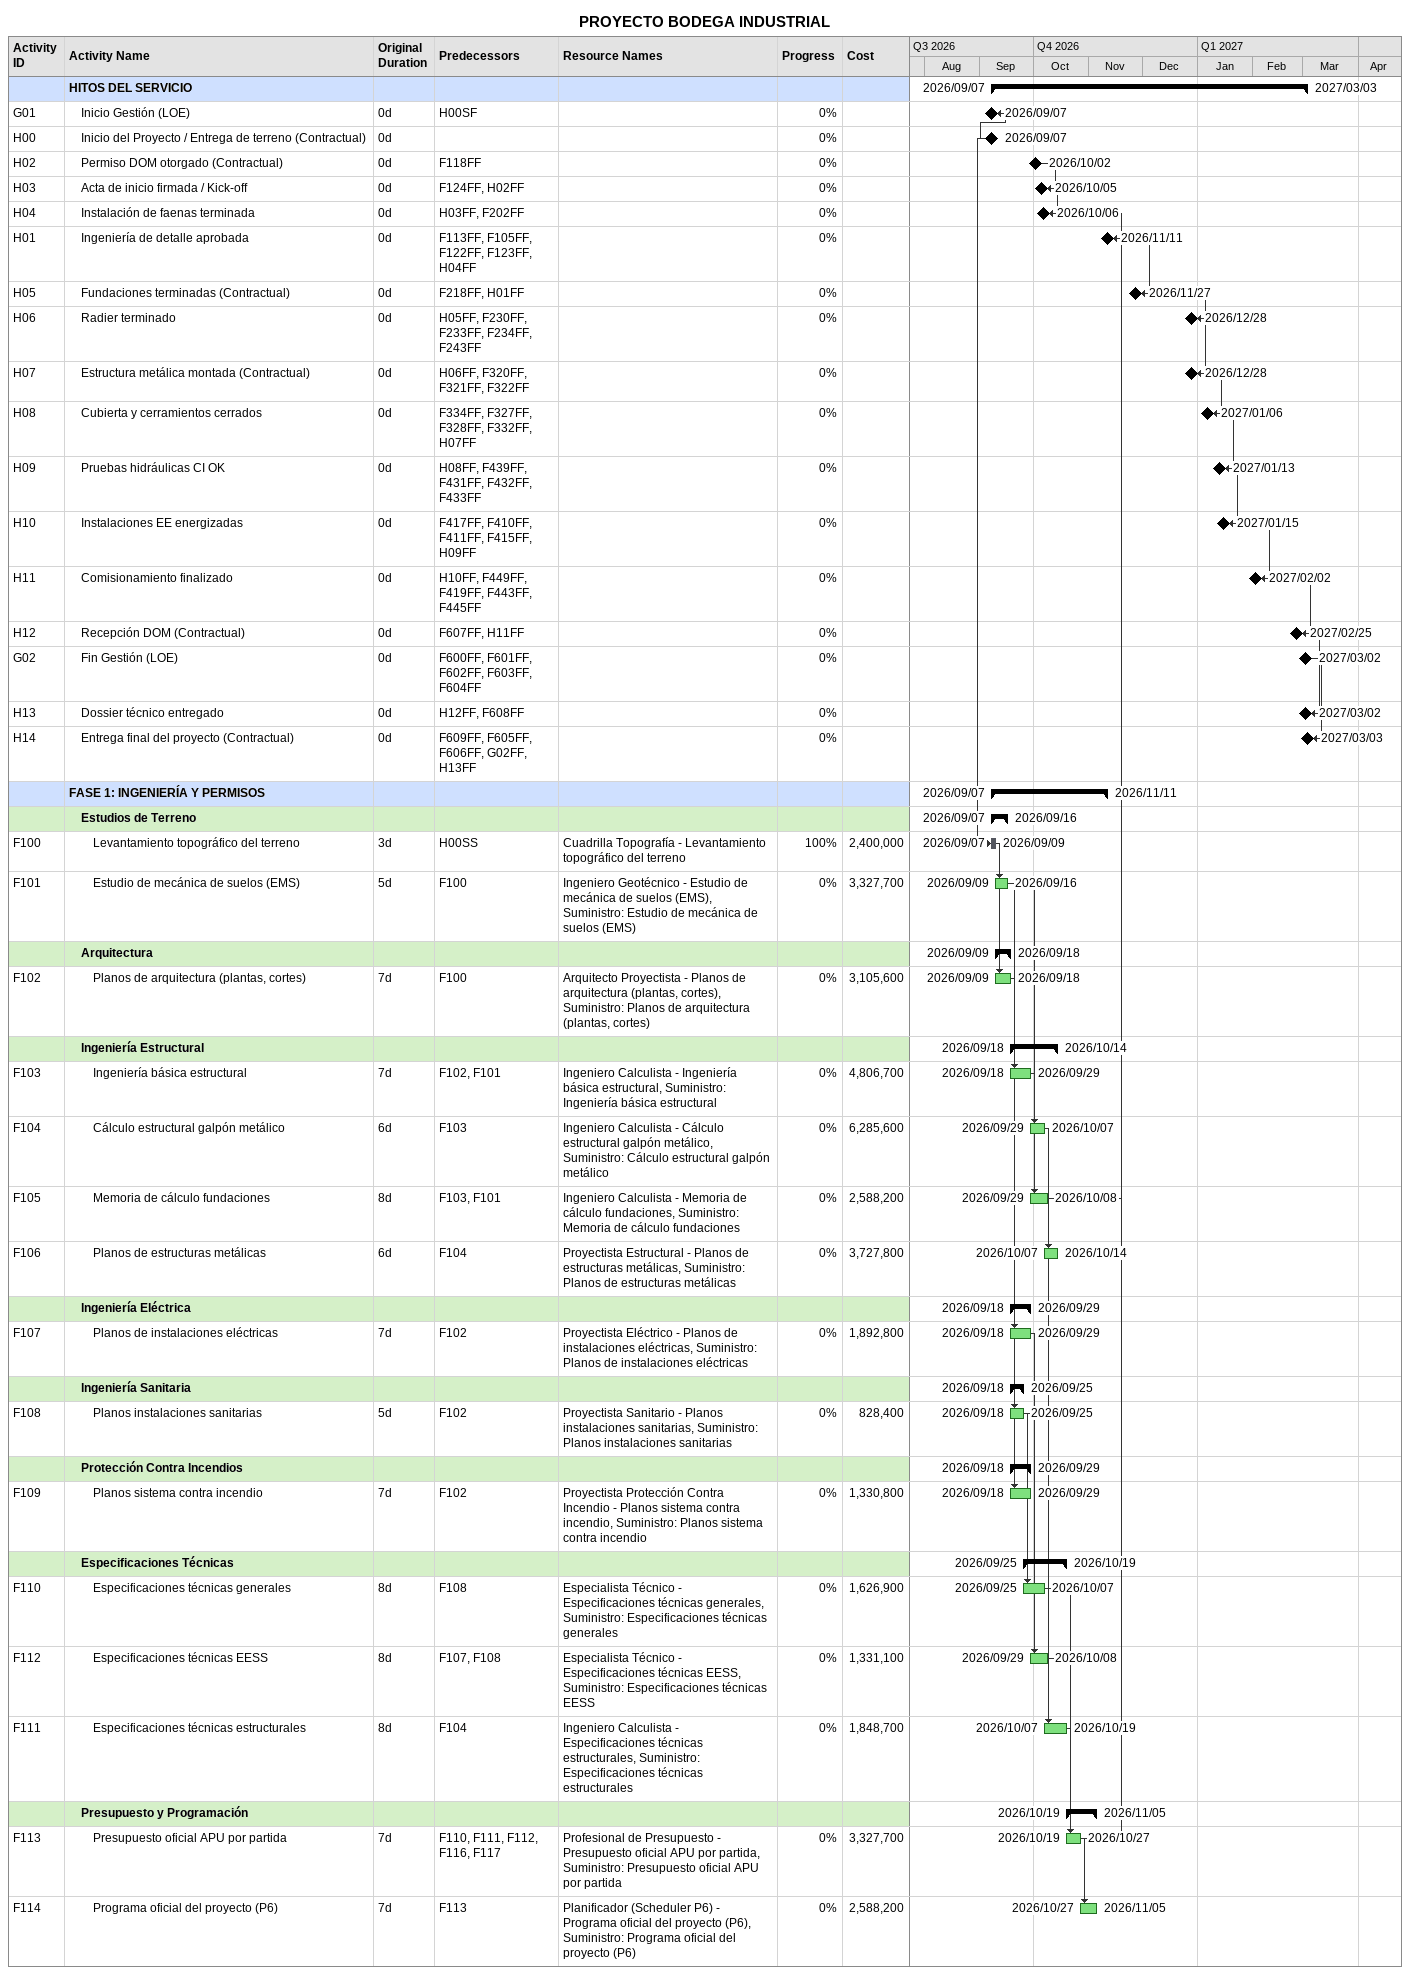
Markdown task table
PROYECTO BODEGA INDUSTRIAL

| ID | Level | Task | Original duration | Start | Finish | Predecessors | Resources | % complete | Cost |
|---|---|---|---|---|---|---|---|---|---|
|  | 1 | **HITOS DEL SERVICIO** |  | 2026-09-07 | 2027-03-03 |  |  |  |  |
| G01 | 2 | Inicio Gestión (LOE) | 0d | 2026-09-07 | 2026-09-07 | H00SF |  | 0 |  |
| H00 | 2 | Inicio del Proyecto / Entrega de terreno (Contractual) | 0d | 2026-09-07 | 2026-09-07 |  |  | 0 |  |
| H02 | 2 | Permiso DOM otorgado (Contractual) | 0d | 2026-10-02 | 2026-10-02 | F118FF |  | 0 |  |
| H03 | 2 | Acta de inicio firmada / Kick-off | 0d | 2026-10-05 | 2026-10-05 | F124FF, H02FF |  | 0 |  |
| H04 | 2 | Instalación de faenas terminada | 0d | 2026-10-06 | 2026-10-06 | H03FF, F202FF |  | 0 |  |
| H01 | 2 | Ingeniería de detalle aprobada | 0d | 2026-11-11 | 2026-11-11 | F113FF, F105FF, F122FF, F123FF, H04FF |  | 0 |  |
| H05 | 2 | Fundaciones terminadas (Contractual) | 0d | 2026-11-27 | 2026-11-27 | F218FF, H01FF |  | 0 |  |
| H06 | 2 | Radier terminado | 0d | 2026-12-28 | 2026-12-28 | H05FF, F230FF, F233FF, F234FF, F243FF |  | 0 |  |
| H07 | 2 | Estructura metálica montada (Contractual) | 0d | 2026-12-28 | 2026-12-28 | H06FF, F320FF, F321FF, F322FF |  | 0 |  |
| H08 | 2 | Cubierta y cerramientos cerrados | 0d | 2027-01-06 | 2027-01-06 | F334FF, F327FF, F328FF, F332FF, H07FF |  | 0 |  |
| H09 | 2 | Pruebas hidráulicas CI OK | 0d | 2027-01-13 | 2027-01-13 | H08FF, F439FF, F431FF, F432FF, F433FF |  | 0 |  |
| H10 | 2 | Instalaciones EE energizadas | 0d | 2027-01-15 | 2027-01-15 | F417FF, F410FF, F411FF, F415FF, H09FF |  | 0 |  |
| H11 | 2 | Comisionamiento finalizado | 0d | 2027-02-02 | 2027-02-02 | H10FF, F449FF, F419FF, F443FF, F445FF |  | 0 |  |
| H12 | 2 | Recepción DOM (Contractual) | 0d | 2027-02-25 | 2027-02-25 | F607FF, H11FF |  | 0 |  |
| G02 | 2 | Fin Gestión (LOE) | 0d | 2027-03-02 | 2027-03-02 | F600FF, F601FF, F602FF, F603FF, F604FF |  | 0 |  |
| H13 | 2 | Dossier técnico entregado | 0d | 2027-03-02 | 2027-03-02 | H12FF, F608FF |  | 0 |  |
| H14 | 2 | Entrega final del proyecto (Contractual) | 0d | 2027-03-03 | 2027-03-03 | F609FF, F605FF, F606FF, G02FF, H13FF |  | 0 |  |
|  | 1 | **FASE 1: INGENIERÍA Y PERMISOS** |  | 2026-09-07 | 2026-11-11 |  |  |  |  |
|  | 2 | **Estudios de Terreno** |  | 2026-09-07 | 2026-09-16 |  |  |  |  |
| F100 | 3 | Levantamiento topográfico del terreno | 3d | 2026-09-07 | 2026-09-09 | H00SS | Cuadrilla Topografía - Levantamiento topográfico del terreno | 100 | 2400000 |
| F101 | 3 | Estudio de mecánica de suelos (EMS) | 5d | 2026-09-09 | 2026-09-16 | F100 | Ingeniero Geotécnico - Estudio de mecánica de suelos (EMS), Suministro: Estudio de mecánica de suelos (EMS) | 0 | 3327700 |
|  | 2 | **Arquitectura** |  | 2026-09-09 | 2026-09-18 |  |  |  |  |
| F102 | 3 | Planos de arquitectura (plantas, cortes) | 7d | 2026-09-09 | 2026-09-18 | F100 | Arquitecto Proyectista - Planos de arquitectura (plantas, cortes), Suministro: Planos de arquitectura (plantas, cortes) | 0 | 3105600 |
|  | 2 | **Ingeniería Estructural** |  | 2026-09-18 | 2026-10-14 |  |  |  |  |
| F103 | 3 | Ingeniería básica estructural | 7d | 2026-09-18 | 2026-09-29 | F102, F101 | Ingeniero Calculista - Ingeniería básica estructural, Suministro: Ingeniería básica estructural | 0 | 4806700 |
| F104 | 3 | Cálculo estructural galpón metálico | 6d | 2026-09-29 | 2026-10-07 | F103 | Ingeniero Calculista - Cálculo estructural galpón metálico, Suministro: Cálculo estructural galpón metálico | 0 | 6285600 |
| F105 | 3 | Memoria de cálculo fundaciones | 8d | 2026-09-29 | 2026-10-08 | F103, F101 | Ingeniero Calculista - Memoria de cálculo fundaciones, Suministro: Memoria de cálculo fundaciones | 0 | 2588200 |
| F106 | 3 | Planos de estructuras metálicas | 6d | 2026-10-07 | 2026-10-14 | F104 | Proyectista Estructural - Planos de estructuras metálicas, Suministro: Planos de estructuras metálicas | 0 | 3727800 |
|  | 2 | **Ingeniería Eléctrica** |  | 2026-09-18 | 2026-09-29 |  |  |  |  |
| F107 | 3 | Planos de instalaciones eléctricas | 7d | 2026-09-18 | 2026-09-29 | F102 | Proyectista Eléctrico - Planos de instalaciones eléctricas, Suministro: Planos de instalaciones eléctricas | 0 | 1892800 |
|  | 2 | **Ingeniería Sanitaria** |  | 2026-09-18 | 2026-09-25 |  |  |  |  |
| F108 | 3 | Planos instalaciones sanitarias | 5d | 2026-09-18 | 2026-09-25 | F102 | Proyectista Sanitario - Planos instalaciones sanitarias, Suministro: Planos instalaciones sanitarias | 0 | 828400 |
|  | 2 | **Protección Contra Incendios** |  | 2026-09-18 | 2026-09-29 |  |  |  |  |
| F109 | 3 | Planos sistema contra incendio | 7d | 2026-09-18 | 2026-09-29 | F102 | Proyectista Protección Contra Incendio - Planos sistema contra incendio, Suministro: Planos sistema contra incendio | 0 | 1330800 |
|  | 2 | **Especificaciones Técnicas** |  | 2026-09-25 | 2026-10-19 |  |  |  |  |
| F110 | 3 | Especificaciones técnicas generales | 8d | 2026-09-25 | 2026-10-07 | F108 | Especialista Técnico - Especificaciones técnicas generales, Suministro: Especificaciones técnicas generales | 0 | 1626900 |
| F112 | 3 | Especificaciones técnicas EESS | 8d | 2026-09-29 | 2026-10-08 | F107, F108 | Especialista Técnico - Especificaciones técnicas EESS, Suministro: Especificaciones técnicas EESS | 0 | 1331100 |
| F111 | 3 | Especificaciones técnicas estructurales | 8d | 2026-10-07 | 2026-10-19 | F104 | Ingeniero Calculista - Especificaciones técnicas estructurales, Suministro: Especificaciones técnicas estructurales | 0 | 1848700 |
|  | 2 | **Presupuesto y Programación** |  | 2026-10-19 | 2026-11-05 |  |  |  |  |
| F113 | 3 | Presupuesto oficial APU por partida | 7d | 2026-10-19 | 2026-10-27 | F110, F111, F112, F116, F117 | Profesional de Presupuesto - Presupuesto oficial APU por partida, Suministro: Presupuesto oficial APU por partida | 0 | 3327700 |
| F114 | 3 | Programa oficial del proyecto (P6) | 7d | 2026-10-27 | 2026-11-05 | F113 | Planificador (Scheduler P6) - Programa oficial del proyecto (P6), Suministro: Programa oficial del proyecto (P6) | 0 | 2588200 |
